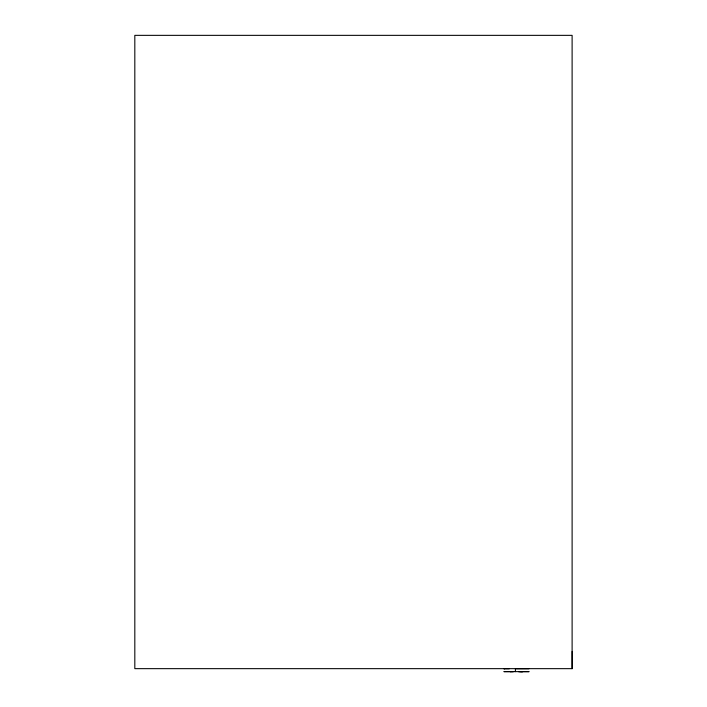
<?xml version="1.0" encoding="UTF-8"?>
<svg xmlns="http://www.w3.org/2000/svg" width="707" height="707" viewBox="0 0 707 707"><rect width="100%" height="100%" fill="white"/><g stroke="black" fill="none" stroke-linecap="round" stroke-linejoin="round"><path stroke-width="1.06" d="M504.604 668.769L503.888 668.769L509.252 668.787M520.502 671.641L522.694 671.641L518.62 671.632M511.134 671.623L503.888 671.632L529.11 671.641L518.717 671.65M513.865 671.632L510.313 671.632L512.946 671.641M528.969 668.769L515.412 668.787L515.412 671.65M572.184 651.394L572.184 668.654L134.816 668.654L134.816 35.35L572.113 35.35L572.113 668.654"/></g></svg>
